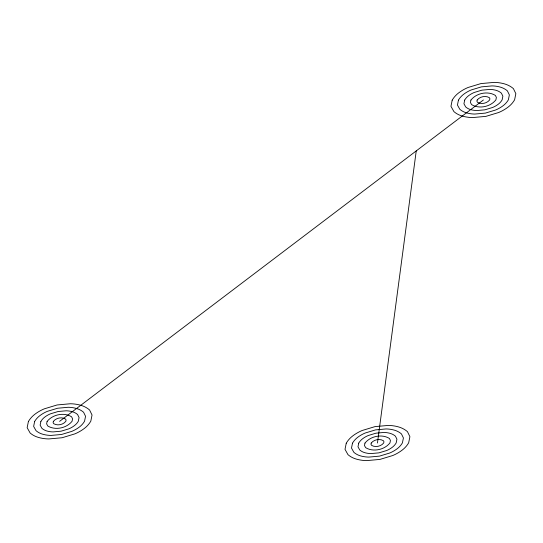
<?xml version="1.0" encoding="UTF-8"?>
<svg xmlns="http://www.w3.org/2000/svg" width="543" height="543" viewBox="0 0 543 543"><rect width="100%" height="100%" fill="white"/><g stroke="black" fill="none" stroke-linecap="round" stroke-linejoin="round"><path stroke-width="0.81" d="M377.46 443.02L416.237 150.913M59.594 421.348L483.406 99.98M28.392 421.538L27.15 427.68L30.123 432.995A24.184 20.878 -18.3 0 0 38.404 437.42A37.881 32.702 -18.3 0 0 48.843 438.941L62.072 437.746L74.9 433.864A37.881 32.702 -18.3 0 0 84.294 428.475A24.184 20.878 -18.3 0 0 90.803 421.164L92.045 415.022L89.581 409.979A25.684 22.175 -18.3 0 0 80.785 405.282A37.881 32.702 -18.3 0 0 70.346 403.754L57.117 404.956L44.295 408.838A37.881 32.702 -18.3 0 0 34.901 414.228A24.184 20.878 -18.3 0 0 28.392 421.538M34.63 421.504L33.639 426.411L36.014 430.667A19.351 16.704 -18.3 0 0 42.646 434.203A30.299 26.166 -18.3 0 0 50.994 435.425L61.576 434.468L71.839 431.359A30.299 26.166 -18.3 0 0 79.353 427.049A19.351 16.704 -18.3 0 0 84.559 421.198L85.55 416.291L83.588 412.252A20.546 17.736 -18.3 0 0 76.549 408.499A30.299 26.166 -18.3 0 0 68.201 407.277L57.612 408.234L47.356 411.343A30.299 26.166 -18.3 0 0 39.843 415.653A19.351 16.704 -18.3 0 0 34.63 421.504M40.874 421.463L40.128 425.149L41.913 428.339A14.512 12.53 -18.3 0 0 46.881 430.993A22.725 19.623 -18.3 0 0 53.146 431.909L61.081 431.19L68.778 428.861A22.725 19.623 -18.3 0 0 74.411 425.624A14.512 12.53 -18.3 0 0 78.321 421.239L79.061 417.553L77.588 414.526A15.408 13.303 -18.3 0 0 72.307 411.709A22.725 19.623 -18.3 0 0 66.049 410.793L58.108 411.513L50.418 413.841A22.725 19.623 -18.3 0 0 44.777 417.078A14.512 12.53 -18.3 0 0 40.874 421.463M47.112 421.429L46.617 423.879L47.804 426.011C55.359 430.626 66.667 428.155 72.076 421.273L72.572 418.823L71.588 416.8C64.013 412.042 52.576 414.479 47.112 421.429M53.357 421.388L53.105 422.617L53.703 423.683C57.477 425.99 63.131 424.755 65.839 421.314L66.083 420.085L65.594 419.074C61.807 416.698 56.085 417.913 53.357 421.388M346.251 443.203L345.009 449.346L347.982 454.661A24.184 20.878 -18.3 0 0 356.269 459.086A37.881 32.702 -18.3 0 0 366.701 460.613L379.937 459.412L392.759 455.529A37.881 32.702 -18.3 0 0 402.153 450.14A24.184 20.878 -18.3 0 0 408.662 442.83L409.904 436.687L407.447 431.644A25.684 22.175 -18.3 0 0 398.65 426.947A37.881 32.702 -18.3 0 0 388.211 425.427L374.975 426.622L362.154 430.504A37.881 32.702 -18.3 0 0 352.76 435.9A24.184 20.878 -18.3 0 0 346.251 443.203M352.488 443.169L351.497 448.077L353.873 452.333A19.351 16.704 -18.3 0 0 360.504 455.876A30.299 26.166 -18.3 0 0 368.853 457.091L379.442 456.134L389.698 453.025A30.299 26.166 -18.3 0 0 397.211 448.715A19.351 16.704 -18.3 0 0 402.424 442.864L403.415 437.957L401.447 433.918A20.546 17.736 -18.3 0 0 394.408 430.165A30.299 26.166 -18.3 0 0 386.059 428.943L375.471 429.9L365.215 433.009A30.299 26.166 -18.3 0 0 357.701 437.319A19.351 16.704 -18.3 0 0 352.488 443.169M358.733 443.129L357.986 446.814L359.771 450.004A14.512 12.53 -18.3 0 0 364.74 452.658A22.725 19.623 -18.3 0 0 371.005 453.575L378.946 452.855L386.636 450.527A22.725 19.623 -18.3 0 0 392.277 447.289A14.512 12.53 -18.3 0 0 396.18 442.905L396.926 439.219L395.447 436.192A15.408 13.303 -18.3 0 0 390.173 433.375A22.725 19.623 -18.3 0 0 383.908 432.459L375.973 433.178L368.276 435.513A22.725 19.623 -18.3 0 0 362.643 438.744A14.512 12.53 -18.3 0 0 358.733 443.129M364.971 443.095L364.475 445.552L365.67 447.676C373.224 452.292 384.532 449.821 389.942 442.945L390.437 440.488L389.453 438.472C381.872 433.708 370.435 436.151 364.971 443.095M371.215 443.054L370.971 444.283L371.561 445.348C375.342 447.656 380.996 446.421 383.697 442.979L383.949 441.751L383.453 440.746C379.666 438.364 373.944 439.586 371.215 443.054M452.197 100.17L450.955 106.313L453.928 111.627A24.184 20.878 -18.3 0 0 462.215 116.053A37.881 32.702 -18.3 0 0 472.654 117.573L485.883 116.378L498.705 112.496A37.881 32.702 -18.3 0 0 508.099 107.1A24.184 20.878 -18.3 0 0 514.608 99.797L515.85 93.654L513.393 88.611A25.684 22.175 -18.3 0 0 504.596 83.914A37.881 32.702 -18.3 0 0 494.157 82.387L480.928 83.588L468.1 87.471A37.881 32.702 -18.3 0 0 458.706 92.86A24.184 20.878 -18.3 0 0 452.197 100.17M458.441 100.136L457.45 105.043L459.826 109.299A19.351 16.704 -18.3 0 0 466.451 112.835A30.299 26.166 -18.3 0 0 474.799 114.057L485.388 113.1L495.644 109.991A30.299 26.166 -18.3 0 0 503.157 105.681A19.351 16.704 -18.3 0 0 508.37 99.831L509.361 94.923L507.393 90.885A20.546 17.736 -18.3 0 0 500.354 87.124A30.299 26.166 -18.3 0 0 492.006 85.909L481.424 86.866L471.161 89.975A30.299 26.166 -18.3 0 0 463.647 94.285A19.351 16.704 -18.3 0 0 458.441 100.136M464.679 100.095L463.939 103.781L465.718 106.971A14.512 12.53 -18.3 0 0 470.693 109.625A22.725 19.623 -18.3 0 0 476.951 110.541L484.892 109.822L492.582 107.487A22.725 19.623 -18.3 0 0 498.223 104.256A14.512 12.53 -18.3 0 0 502.126 99.871L502.872 96.186L501.399 93.158A15.408 13.303 -18.3 0 0 496.119 90.342A22.725 19.623 -18.3 0 0 489.854 89.425L481.919 90.145L474.222 92.473A22.725 19.623 -18.3 0 0 468.589 95.711A14.512 12.53 -18.3 0 0 464.679 100.095M470.924 100.055L470.428 102.512L471.616 104.643C479.17 109.258 490.478 106.788 495.888 99.905L496.383 97.448L495.399 95.432C487.818 90.674 476.381 93.111 470.924 100.055M477.161 100.021L476.917 101.249L477.507 102.308C481.288 104.623 486.942 103.387 489.643 99.946L489.895 98.717L489.399 97.706C485.612 95.33 479.897 96.545 477.161 100.021"/></g></svg>
